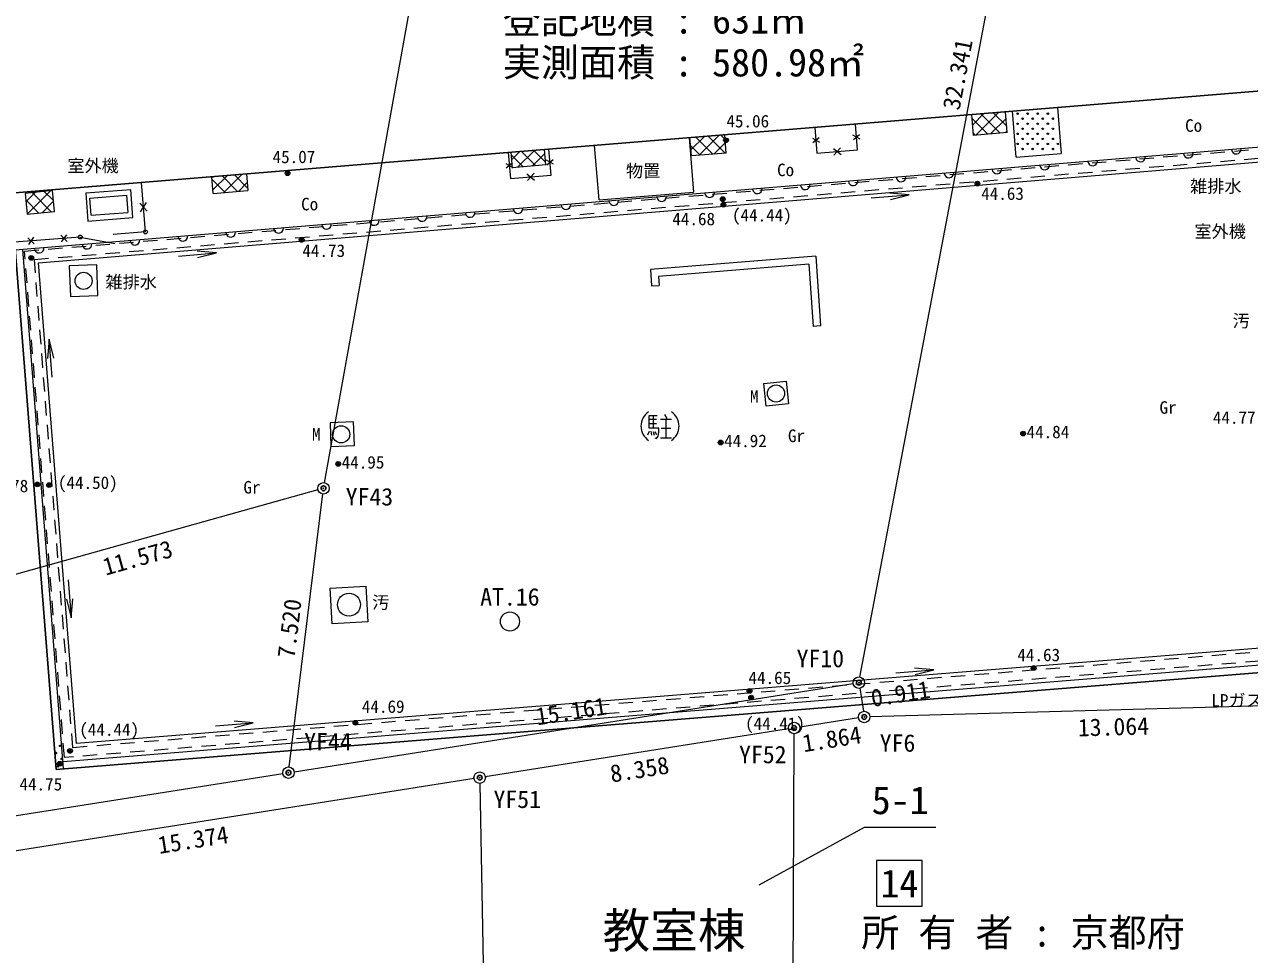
# Model space of a CAD drawing. Units: millimetres, scale not verified. Extents: x -29071210 to -28860960, y -117775216 to -117329466.
# Drawn here: x -28958542 to -28926377, y -117553674 to -117529266 of the extents above; entities that cross this region are included whole.
import ezdxf
from ezdxf.enums import TextEntityAlignment as Align

# ---------------------------------------------------------------- set-up
doc = ezdxf.new("R2010")
doc.units = ezdxf.units.MM
doc.header["$LTSCALE"] = 250
doc.header["$PDMODE"] = 32
doc.header["$PDSIZE"] = 125
doc.linetypes.add('USER4', pattern=[2.5, 1.5, -1])
for name, color, linetype, lineweight in [('S-SUV', 7, 'Continuous', 13), ('S-SUV-HTXT', 7, 'Continuous', 13), ('S-SUV-ROW', 7, 'Continuous', 15), ('S-SUV-SRVR', 3, 'Continuous', 13), ('S-SUV-STR', 1, 'Continuous', 25)]:
    doc.layers.add(name, color=color, linetype=linetype, lineweight=lineweight)
doc.layers.add('S-SUV-BMK', color=7, linetype='Continuous')
doc.styles.add('ＭＳ ゴシック', font='')
doc.styles.get('ＭＳ ゴシック').set_extended_font_data('MS Gothic')

# ---------------------------------------------------------------- blocks, each defined once
blk = doc.blocks.new('ﾌﾟﾛｯﾄﾏｰｸ-03_1')
at = {"color": 3, "linetype": 'Continuous', "lineweight": 25}
blk.add_circle((0, 0), 0.5, dxfattribs=at)
at = {"color": 3}
blk.add_point((0, 0), dxfattribs=at)
blk = doc.blocks.new('open_arrow')
at = {"color": 0, "linetype": 'Continuous', "lineweight": -2}
blk.add_lwpolyline([(7.5, 1.25), (0, 0), (7.5, -1.25)], dxfattribs=at)
blk = doc.blocks.new('ﾌﾟﾛｯﾄﾏｰｸ-03')
at = {"color": 7, "linetype": 'Continuous', "lineweight": 15}
blk.add_circle((0, 0), 0.5, dxfattribs=at)
at = {"color": 7}
blk.add_point((0, 0), dxfattribs=at)
blk = doc.blocks.new('ﾌﾟﾛｯﾄﾏｰｸ-02')
at = {"color": 7, "linetype": 'Continuous', "lineweight": 20}
blk.add_circle((0, 0), 0.5, dxfattribs=at)

msp = doc.modelspace()

# ---------------------------------------------------------------- hatches: boundary and pattern name
at = {"layer": 'S-SUV'}
h = msp.add_hatch(dxfattribs=at)
h.set_pattern_fill('USER', color=256, style=0, pattern_type=2)
h.set_pattern_definition([(45, (-28933216, -117531825.3), (-176.78, 176.78), []), (315, (-28933216, -117531825.3), (176.78, 176.78), [])])
h.paths.add_polyline_path([(-28933676.1, -117531630.9), (-28932782.6, -117531557.9), (-28932738.1, -117532102.3), (-28933631.6, -117532175.4)])
h = msp.add_hatch(dxfattribs=at)
h.set_pattern_fill('USER', color=256, style=0, pattern_type=2)
h.set_pattern_definition([(45, (-28940457.7, -117532327.3), (-176.78, 176.78), []), (315, (-28940457.7, -117532327.3), (176.78, 176.78), [])])
h.paths.add_polyline_path([(-28940155.2, -117532160.7), (-28940116.1, -117532639.6), (-28941030.3, -117532714.3), (-28941069.5, -117532235.4)])
h = msp.add_hatch(dxfattribs=at)
h.set_pattern_fill('USER', color=256, style=0, pattern_type=2)
h.set_pattern_definition([(45, (-28945338.8, -117532754.6), (-176.78, 176.78), []), (315, (-28945338.8, -117532754.6), (176.78, 176.78), [])])
h.paths.add_polyline_path([(-28944886.1, -117532547.5), (-28944853.1, -117532951.7), (-28945732.9, -117533023.6), (-28945765.9, -117532619.5)])
h = msp.add_hatch(dxfattribs=at)
h.set_pattern_fill('USER', color=256, style=0, pattern_type=2)
h.set_pattern_definition([(45, (-28953114.5, -117533480.9), (-176.78, 176.78), []), (315, (-28953114.5, -117533480.9), (176.78, 176.78), [])])
h.paths.add_polyline_path([(-28953586, -117533700.9), (-28953621.9, -117533261.8), (-28952712.7, -117533187.5), (-28952676.8, -117533626.6)])
h = msp.add_hatch(dxfattribs=at)
h.set_pattern_fill('USER', color=256, style=0, pattern_type=2)
h.set_pattern_definition([(45.01, (-28958125.6, -117533897.3), (-176.8, 176.75), []), (315.01, (-28958125.6, -117533897.3), (176.75, 176.8), [])])
h.paths.add_polyline_path([(-28957807.6, -117533625.6), (-28957752.5, -117534173.2), (-28958471.5, -117534245.7), (-28958526.7, -117533698)])

# ---------------------------------------------------------------- linework, layer by layer
for p, q in [((-28931420.5, -117531446.5), (-28931322.1, -117532650.7)), ((-28933676.1, -117531630.9), (-28933631.6, -117532175.4)), ((-28932738.1, -117532102.3), (-28932782.6, -117531557.9)), ((-28932505.1, -117532747.3), (-28932603.5, -117531543.2)), ((-28937790.4, -117531967.3), (-28937735.1, -117532644.5)), ((-28936779.2, -117532285.8), (-28936613.1, -117532151.8)), ((-28936668.5, -117532557.3), (-28936723.8, -117531880.1)), ((-28932738.1, -117532102.3), (-28933631.6, -117532175.4)), ((-28923581, -117532279.5), (-28958785.4, -117535188.9)), ((-28943456, -117533867.7), (-28943572.7, -117532439.7)), ((-28941090.6, -117532237.2), (-28940973.9, -117533664.8)), ((-28941030.3, -117532714.3), (-28941069.5, -117532235.4)), ((-28940116.1, -117532639.6), (-28940155.2, -117532160.7)), ((-28937855.6, -117532253.2), (-28937669.9, -117532358.5)), ((-28937679.7, -117532238.8), (-28937845.8, -117532372.9)), ((-28936603.3, -117532271.5), (-28936789, -117532166.1)), ((-28958175.2, -117535524.8), (-28924433.9, -117532736.3)), ((-28945839, -117532625.4), (-28945783, -117533310.7)), ((-28945732, -117533033.7), (-28945765.9, -117532619.5)), ((-28944853.1, -117532951.7), (-28944886.1, -117532547.5)), ((-28944716.4, -117533223.6), (-28944772.5, -117532538.2)), ((-28940116.1, -117532639.6), (-28941030.3, -117532714.3)), ((-28937735.1, -117532644.5), (-28936668.5, -117532557.3)), ((-28937303.3, -117532520.7), (-28937100.4, -117532681.2)), ((-28937289, -117532696.6), (-28937114.8, -117532505.3)), ((-28932505.1, -117532747.3), (-28931322.1, -117532650.7)), ((-28945904, -117532914.6), (-28945718.1, -117533021.4)), ((-28945728, -117532900.2), (-28945894.1, -117533035.7)), ((-28944853.1, -117532951.7), (-28945732.9, -117533023.6)), ((-28944651.5, -117532934.3), (-28944837.3, -117532827.6)), ((-28944827.4, -117532948.7), (-28944661.4, -117532813.2)), ((-28955363, -117534710), (-28955469, -117533412.8)), ((-28953586, -117533700.9), (-28953621.9, -117533261.8)), ((-28952712.7, -117533187.5), (-28952676.8, -117533626.6)), ((-28945783, -117533310.7), (-28944716.4, -117533223.6)), ((-28945351.3, -117533186.9), (-28945148.4, -117533347.4)), ((-28945336.9, -117533362.8), (-28945162.8, -117533171.5)), ((-28956829.3, -117533822.8), (-28955867.8, -117533747.9)), ((-28955867.8, -117533747.9), (-28955832.8, -117534196.5)), ((-28953586, -117533700.9), (-28952676.8, -117533626.6)), ((-28943456, -117533867.7), (-28940973.9, -117533664.8)), ((-28936311, -117533818.5), (-28935314.4, -117533736.1)), ((-28956794.3, -117534271.5), (-28956829.3, -117533822.8)), ((-28955318.7, -117534169), (-28955513.3, -117533954.1)), ((-28955494.6, -117534183.4), (-28955337.4, -117533939.8)), ((-28956794.3, -117534271.5), (-28955832.8, -117534196.5)), ((-28955363, -117534710), (-28956210.4, -117534776.1)), ((-28957077.2, -117534843.6), (-28958802.1, -117534978.1)), ((-28958287.7, -117535026.5), (-28958453.8, -117534862.4)), ((-28958301.4, -117534850.5), (-28958440.1, -117535038.4)), ((-28957425.2, -117534959.3), (-28957591.4, -117534795.2)), ((-28957439, -117534783.3), (-28957577.7, -117534971.2)), ((-28957077.2, -117534843.6), (-28956166.7, -117535015.5)), ((-28957514.7, -117548801.2), (-28958589.2, -117535172.7)), ((-28954500.1, -117535341.8), (-28953503.5, -117535259.4)), ((-28937766, -117535342), (-28942104, -117535699)), ((-28937766, -117535342), (-28937637, -117537176)), ((-28957180.7, -117548139.3), (-28958175.2, -117535524.8)), ((-28937951.3, -117535557.9), (-28941892.6, -117535882.3)), ((-28937951.3, -117535557.9), (-28937836.5, -117537190)), ((-28942104, -117535699), (-28942078, -117536129)), ((-28941892.6, -117535882.3), (-28941878.4, -117536116.9)), ((-28942078, -117536129), (-28941878.4, -117536116.9)), ((-28937637, -117537176), (-28937836.5, -117537190)), ((-28957817, -117538525.4), (-28957895.6, -117537528.5)), ((-28942139.2, -117539859.3), (-28942139.2, -117539524.5)), ((-28942139.2, -117539524.5), (-28941930.2, -117539524.5)), ((-28942033, -117539524.5), (-28942033, -117539859.3)), ((-28941739.7, -117539501.4), (-28941677.3, -117539606.4)), ((-28942139.2, -117539628.4), (-28941949.9, -117539628.4)), ((-28942139.2, -117539733.5), (-28941951, -117539733.5)), ((-28941886.3, -117539859.3), (-28942139.2, -117539859.3)), ((-28941886.3, -117539967.9), (-28941886.3, -117539859.3)), ((-28941843.6, -117539628.4), (-28941550.3, -117539628.4)), ((-28941843.6, -117539628.4), (-28941552.6, -117539628.4)), ((-28941822.8, -117539859.3), (-28941573.4, -117539859.3)), ((-28941699.3, -117539628.4), (-28941699.3, -117540111.1)), ((-28942138.3, -117539943.7), (-28942180.2, -117540047.3)), ((-28942096.4, -117539943.1), (-28942074.8, -117540047.3)), ((-28942033.4, -117539943.7), (-28942012.5, -117540046.7)), ((-28941991.5, -117539943.7), (-28941949.6, -117540027.5)), ((-28941990.3, -117540109.9), (-28941951, -117540131.9)), ((-28941951, -117540131.9), (-28941907.1, -117540071.8)), ((-28941907.1, -117540071.8), (-28941886.3, -117539967.9)), ((-28941844.8, -117540111.1), (-28941553.8, -117540111.1)), ((-28957391.8, -117543844), (-28957313.2, -117544840.9)), ((-28923362.6, -117545410.6), (-28957180.7, -117548139.3)), ((-28957529.9, -117548608.9), (-28924876.6, -117545974.2)), ((-28935661.3, -117546279.6), (-28934664.5, -117546199.2)), ((-28953530.8, -117547675.1), (-28952534, -117547594.6))]:
    msp.add_line(p, q, dxfattribs=at)
at = {"layer": 'S-SUV', "linetype": 'USER4'}
for p, q in [((-28958540.8, -117535213.9), (-28924123.6, -117532369.5)), ((-28958282.8, -117535433.4), (-28924342.7, -117532628.4)), ((-28957492.9, -117548505.6), (-28958540.8, -117535213.9)), ((-28957272.5, -117548247), (-28958282.8, -117535433.4)), ((-28923254.5, -117545502.2), (-28957272.5, -117548247)), ((-28922995.2, -117545722.1), (-28957492.9, -117548505.6))]:
    msp.add_line(p, q, dxfattribs=at)
at = {"layer": 'S-SUV'}
for points in [[(-28957807.6, -117533625.6), (-28958526.7, -117533698), (-28958471.5, -117534245.7), (-28957752.5, -117534173.2)], [(-28956878.5, -117534426.9), (-28955694.7, -117534334.6), (-28955751.7, -117533603.2), (-28956935.5, -117533695.5)], [(-28938478, -117539219), (-28939071, -117539280), (-28939132, -117538687), (-28938539, -117538626)], [(-28950520, -117539721), (-28950497, -117540340), (-28949878, -117540317), (-28949901, -117539698)], [(-28950465, -117544998), (-28950518, -117544063), (-28949583, -117544010), (-28949530, -117544945)]]:
    msp.add_lwpolyline(points, close=True, dxfattribs=at)
for points in [[(-28956615, -117536382.2), (-28956645, -117535575), (-28957365, -117535601.8)], [(-28957365, -117535601.8), (-28957335, -117536409), (-28956615, -117536382.2)]]:
    msp.add_lwpolyline(points, dxfattribs=at)
for centre, radius in [((-28932467.8, -117531605), 18.8), ((-28932335.2, -117531737.6), 18.8), ((-28932202.6, -117531605), 18.8), ((-28932070.1, -117531737.6), 18.8), ((-28931937.5, -117531605), 18.8), ((-28931804.9, -117531737.6), 18.8), ((-28931672.3, -117531605), 18.8), ((-28931539.7, -117531737.6), 18.8), ((-28932467.8, -117531870.2), 18.8), ((-28932467.8, -117532135.4), 18.8), ((-28932335.2, -117532002.8), 18.8), ((-28932202.6, -117531870.2), 18.8), ((-28932202.6, -117532135.4), 18.8), ((-28932070.1, -117532002.8), 18.8), ((-28931937.5, -117531870.2), 18.8), ((-28931937.5, -117532135.4), 18.8), ((-28931804.9, -117532002.8), 18.8), ((-28931672.3, -117531870.2), 18.8), ((-28931672.3, -117532135.3), 18.8), ((-28931539.7, -117532002.8), 18.8), ((-28932467.8, -117532400.5), 18.8), ((-28932335.2, -117532267.9), 18.8), ((-28932202.6, -117532400.5), 18.8), ((-28932070, -117532267.9), 18.8), ((-28931937.5, -117532400.5), 18.8), ((-28931804.9, -117532267.9), 18.8), ((-28931672.3, -117532400.5), 18.8), ((-28931539.7, -117532267.9), 18.8), ((-28931407.1, -117532400.5), 18.8), ((-28932335.2, -117532533.1), 18.8), ((-28932070, -117532533.1), 18.8), ((-28931804.9, -117532533.1), 18.8), ((-28931539.7, -117532533.1), 18.8), ((-28955363, -117534710), 50), ((-28957077.2, -117534843.6), 50), ((-28956990, -117535992), 225), ((-28938809, -117538949), 225), ((-28950227, -117540023), 225), ((-28950021, -117544492), 300), ((-28957608.2, -117548200.2), 18.8), ((-28957711, -117548385.8), 18.8), ((-28957561.5, -117548542), 18.8), ((-28957660.3, -117548739.6), 18.8)]:
    msp.add_circle(centre, radius, dxfattribs=at)
for centre, radius, start, end in [((-28929238.9, -117532745.9), 126.2, 185.25321, 4.19575), ((-28927981.6, -117532642), 126.2, 185.25321, 4.19575), ((-28926724.3, -117532538.1), 126.2, 185.25321, 4.19575), ((-28933010.8, -117533057.6), 126.2, 185.25321, 4.19575), ((-28931753.5, -117532953.7), 126.2, 185.25321, 4.19575), ((-28930496.2, -117532849.8), 126.2, 185.25321, 4.19575), ((-28936782.7, -117533369.4), 126.2, 185.25321, 4.19575), ((-28935525.4, -117533265.4), 126.2, 185.25321, 4.19575), ((-28934268.1, -117533161.5), 126.2, 185.25321, 4.19575), ((-28940554.6, -117533681.1), 126.2, 185.25321, 4.19575), ((-28939297.3, -117533577.2), 126.2, 185.25321, 4.19575), ((-28938040, -117533473.3), 126.2, 185.25321, 4.19575), ((-28944326.6, -117533992.8), 126.2, 185.25321, 4.19575), ((-28943069.3, -117533888.9), 126.2, 185.25321, 4.19575), ((-28941811.9, -117533785), 126.2, 185.25321, 4.19575), ((-28949355.8, -117534408.4), 126.2, 185.25321, 4.19575), ((-28948098.5, -117534304.5), 126.2, 185.25321, 4.19575), ((-28946841.2, -117534200.6), 126.2, 185.25321, 4.19575), ((-28945583.9, -117534096.7), 126.2, 185.25321, 4.19575), ((-28953127.7, -117534720.2), 126.2, 185.25321, 4.19575), ((-28951870.4, -117534616.3), 126.2, 185.25321, 4.19575), ((-28950613.1, -117534512.4), 126.2, 185.25321, 4.19575), ((-28956899.6, -117535031.9), 126.2, 185.25321, 4.19575), ((-28955642.3, -117534928), 126.2, 185.25321, 4.19575), ((-28954385, -117534824.1), 126.2, 185.25321, 4.19575), ((-28958156.9, -117535135.8), 126.2, 185.25321, 4.19575), ((-28941903.5, -117539807), 451.6, 123.85503, 236.14497), ((-28941806.6, -117539807), 451.6, 303.85503, 56.14497)]:
    msp.add_arc(centre, radius, start, end, dxfattribs=at)
at = {"layer": 'S-SUV-HTXT', "lineweight": 15}
msp.add_lwpolyline([(-28939254.7, -117551845.7), (-28936484.4, -117550334.6), (-28934609.4, -117550334.6)], dxfattribs=at)
msp.add_lwpolyline([(-28934970, -117551208.6), (-28936170, -117551208.6), (-28936170, -117552408.6), (-28934970, -117552408.6)], close=True, dxfattribs=at)
at = {"layer": 'S-SUV-ROW'}
for p, q in [((-28950665.1, -117541290.9), (-28944377.2, -117506338.5)), ((-28936606.3, -117546392.4), (-28930619.1, -117514915.6)), ((-28950836.1, -117541478.9), (-28961692.7, -117544517.7)), ((-28951592, -117548752.9), (-28950710, -117541587.4)), ((-28951462.2, -117548878.5), (-28936782.4, -117546563.2)), ((-28936610.9, -117546688), (-28936515.8, -117547291.5)), ((-28923582.7, -117547081.1), (-28936342.5, -117547435.5)), ((-28936640.6, -117547463.1), (-28938185.4, -117547706.7)), ((-28938481.8, -117547753.4), (-28946441.8, -117549008.9)), ((-28938446.7, -117581812.8), (-28938334.1, -117547880.1)), ((-28978620.8, -117553161.9), (-28951758.5, -117548925.2)), ((-28946738.1, -117549055.6), (-28961628.7, -117551404.2)), ((-28946587.1, -117549182.2), (-28945978.6, -117581893.2))]:
    msp.add_line(p, q, dxfattribs=at)
at = {"layer": 'S-SUV-STR'}
for p, q in [((-28958903.3, -117533693.6), (-28912678, -117529914)), ((-28957711, -117548817), (-28958903.3, -117533693.6)), ((-28957711, -117548817), (-28916283.4, -117545483.8))]:
    msp.add_line(p, q, dxfattribs=at)

# ---------------------------------------------------------------- block references
at = {"layer": 'S-SUV', "xscale": 66.7, "yscale": 66.7}
for p, rotation in [((-28935314.4, -117533736.1), 184.7), ((-28953503.5, -117535259.4), 184.7), ((-28957895.6, -117537528.5), 274.5), ((-28957313.2, -117544840.9), 94.5), ((-28934664.5, -117546199.2), 184.6), ((-28952534, -117547594.6), 184.6)]:
    msp.add_blockref('open_arrow', p, dxfattribs=dict(at, rotation=rotation))
at = {"layer": 'S-SUV-BMK', "xscale": 300, "yscale": 300}
for p in [(-28950691.6, -117541438.5), (-28936634.3, -117546539.8), (-28938333.6, -117547730.1), (-28936492.4, -117547439.7), (-28951610.4, -117548901.8), (-28946589.9, -117549032.3)]:
    msp.add_blockref('ﾌﾟﾛｯﾄﾏｰｸ-03', p, dxfattribs=at)
at = {"layer": 'S-SUV-SRVR'}
for name, p, xscale, yscale in [('ﾌﾟﾛｯﾄﾏｰｸ-03_1', (-28940122, -117532303), 75, 75), ('ﾌﾟﾛｯﾄﾏｰｸ-03_1', (-28951635, -117533169), 75, 75), ('ﾌﾟﾛｯﾄﾏｰｸ-03_1', (-28933520.4, -117533441.8), 75, 75), ('ﾌﾟﾛｯﾄﾏｰｸ-03_1', (-28940207, -117533850), 75, 75), ('ﾌﾟﾛｯﾄﾏｰｸ-03_1', (-28940190.2, -117533996), 75, 75), ('ﾌﾟﾛｯﾄﾏｰｸ-03_1', (-28951265.4, -117534919.6), 75, 75), ('ﾌﾟﾛｯﾄﾏｰｸ-03_1', (-28958365.5, -117535392), 75, 75), ('ﾌﾟﾛｯﾄﾏｰｸ-03_1', (-28940263, -117540237), 75, 75), ('ﾌﾟﾛｯﾄﾏｰｸ-03_1', (-28932322, -117540002), 75, 75), ('ﾌﾟﾛｯﾄﾏｰｸ-03_1', (-28950305, -117540799), 75, 75), ('ﾌﾟﾛｯﾄﾏｰｸ-03_1', (-28958205.2, -117541337.5), 75, 75), ('ﾌﾟﾛｯﾄﾏｰｸ-03_1', (-28957894.1, -117541354.7), 75, 75), ('ﾌﾟﾛｯﾄﾏｰｸ-02', (-28945794.9, -117544933.9), 500, 500), ('ﾌﾟﾛｯﾄﾏｰｸ-03_1', (-28932045.4, -117546157.2), 75, 75), ('ﾌﾟﾛｯﾄﾏｰｸ-03_1', (-28939505.1, -117546755.4), 75, 75), ('ﾌﾟﾛｯﾄﾏｰｸ-03_1', (-28939464, -117546931.2), 75, 75), ('ﾌﾟﾛｯﾄﾏｰｸ-03_1', (-28949851.9, -117547591.6), 75, 75), ('ﾌﾟﾛｯﾄﾏｰｸ-03_1', (-28957346.8, -117548330.7), 75, 75), ('ﾌﾟﾛｯﾄﾏｰｸ-03_1', (-28957613.6, -117548668.1), 75, 75)]:
    msp.add_blockref(name, p, dxfattribs=dict(at, xscale=xscale, yscale=yscale))

# ---------------------------------------------------------------- texts
at = {"layer": 'S-SUV-BMK', "style": 'ＭＳ ゴシック'}
for s, p in [('YF43', (-28950108.5, -117541431.2)), ('YF10', (-28938268.9, -117545677.6)), ('YF44', (-28951197, -117547860.3)), ('YF6', (-28936086.2, -117547893.9)), ('YF52', (-28939780, -117548196.1)), ('YF51', (-28946227.2, -117549371.4))]:
    msp.add_text(s, height=458.2, dxfattribs=at).set_placement(p, align=Align.TOP_LEFT)
at = {"layer": 'S-SUV-HTXT', "style": 'ＭＳ ゴシック'}
for s, height, p in [('登記地積 : 631㎡', 733.1, (-28945983.1, -117529724)), ('実測面積 : 580.98㎡', 733.1, (-28945983.1, -117530849)), ('室外機', 329.9, (-28957417.6, -117533234.9)), ('室外機', 329.9, (-28927821.2, -117534958.7)), ('Gr', 329.9, (-28928740.1, -117539581.6)), ('Gr', 329.9, (-28938495.4, -117540324.3)), ('Gr', 329.9, (-28952793.5, -117541675.1)), ('LPガス供給設備', 329.9, (-28927378.3, -117547269.5)), ('5-1', 733.1, (-28936296.9, -117550209.6)), ('所 有 者 : 京都府', 733.1, (-28936570, -117553683.6))]:
    msp.add_text(s, height=height, dxfattribs=at).set_placement(p, align=Align.BOTTOM_LEFT)
for s, height, rotation, p in [('32.341', 458.2, 79.231, (-28934042.5, -117530572.3)), ('物置', 329.9, 0.002, (-28942298.9, -117533107.9)), ('11.573', 458.2, 15.637, (-28955572.8, -117543259.1)), ('7.520', 458.2, 82.982, (-28951585.2, -117545116.7)), ('0.911', 458.2, 8.959, (-28935544.7, -117546829.1)), ('15.161', 458.2, 8.963, (-28944190.5, -117547288.7)), ('13.064', 458.2, 1.591, (-28929950.4, -117547695.6)), ('1.864', 458.2, 8.963, (-28937344.8, -117548017)), ('8.358', 458.2, 8.963, (-28942393.6, -117548813.3)), ('15.374', 458.2, 8.963, (-28954115.2, -117550662.1))]:
    msp.add_text(s, height=height, rotation=rotation, dxfattribs=at).set_placement(p, align=Align.MIDDLE_CENTER)
for s, height, p in [('Co', 329.9, (-28927844.4, -117531917.9)), ('Co', 329.9, (-28938557.4, -117533082.1)), ('Co', 329.9, (-28951054, -117533979.3)), ('雑排水', 329.9, (-28955739.1, -117536023.4)), ('汚', 329.9, (-28926594.5, -117537041.8)), ('M', 329.9, (-28939382.2, -117539029.4)), ('M', 329.9, (-28950881.8, -117540021)), ('汚', 329.9, (-28949186.6, -117544432.7)), ('14', 733.1, (-28935570, -117551808.6)), ('教室棟', 916.4, (-28941484, -117553041.6))]:
    msp.add_text(s, height=height, dxfattribs=at).set_placement(p, align=Align.MIDDLE_CENTER)
msp.add_text('雑排水', height=329.9, dxfattribs=at).set_placement((-28926588.2, -117533346), align=Align.TOP_RIGHT)
at = {"layer": 'S-SUV-SRVR', "style": 'ＭＳ ゴシック'}
for s, p in [('45.06', (-28940111.8, -117532066.1)), ('45.07', (-28952028.1, -117533003.8)), ('44.63', (-28933422.4, -117533968)), ('44.68', (-28941531.7, -117534633)), ('44.73', (-28951245.8, -117535465.4)), ('44.77', (-28927338.7, -117539845.3)), ('44.84', (-28932231.1, -117540222.2)), ('44.92', (-28940172.1, -117540457.2)), ('44.95', (-28950214.1, -117541019.2)), ('44.78', (-28959565.5, -117541639.7)), ('44.63', (-28932472.2, -117546074.6)), ('44.65', (-28939532.4, -117546674.9)), ('44.69', (-28949684, -117547430.6)), ('44.75', (-28958674, -117549468.2))]:
    msp.add_text(s, height=329.9, dxfattribs=at).set_placement(p, align=Align.BOTTOM_LEFT)
for s, p in [('(44.44)', (-28939180.9, -117534534.4)), ('(44.50)', (-28956879.4, -117541554.4)), ('(44.44)', (-28956318.1, -117548033.7)), ('(44.41)', (-28938835.5, -117547876.6))]:
    msp.add_text(s, height=329.9, dxfattribs=at).set_placement(p, align=Align.BOTTOM_CENTER)
at = {"layer": 'S-SUV-SRVR', "color": 7, "style": 'ＭＳ ゴシック'}
msp.add_text('AT.16', height=458.2, dxfattribs=at).set_placement((-28946576.1, -117544058.9), align=Align.TOP_LEFT)

doc.saveas('drawing.dxf')
